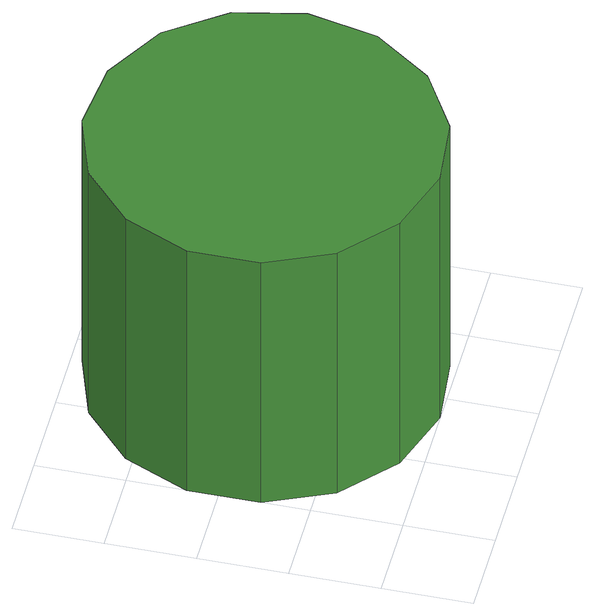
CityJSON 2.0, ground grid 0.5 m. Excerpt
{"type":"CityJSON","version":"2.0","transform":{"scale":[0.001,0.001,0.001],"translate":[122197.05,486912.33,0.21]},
"CityObjects":{
"tree1":{"type":"SolitaryVegetationObject","attributes":{"function":"something"},"geometry":[{"type":"MultiSurface","lod":"1","boundaries":[[[0,1,2,3,4,5,6,7,8,9,10,11,12,13,14]],[[15,16,17,18,19,20,21,22,23,24,25,26,27,28,29]],[[0,29,28,1]],[[1,28,27,2]],[[2,27,26,3]],[[3,26,25,4]],[[4,25,24,5]],[[5,24,23,6]],[[6,23,22,7]],[[7,22,21,8]],[[8,21,20,9]],[[9,20,19,10]],[[10,19,18,11]],[[11,18,17,12]],[[12,17,16,13]],[[13,16,15,14]],[[14,15,29,0]]]}]}
},
"vertices":[
[1929,973,1740],[1844,1370,1740],[1606,1697,1740],[1255,1900,1740],[852,1942,1740],[467,1817,1740],[166,1546,1740],[1,1176,1740],[1,771,1740],[166,400,1740],[467,129,1740],[852,4,1740],[1255,46,1740],[1606,249,1740],[1844,577,1740],[1844,577,9],[1606,249,9],[1255,46,9],[852,4,9],[467,129,9],[166,400,9],[1,771,9],[1,1176,9],[166,1546,9],[467,1817,9],[852,1942,9],[1255,1900,9],[1606,1697,9],[1844,1370,9],[1929,973,9]
]}
